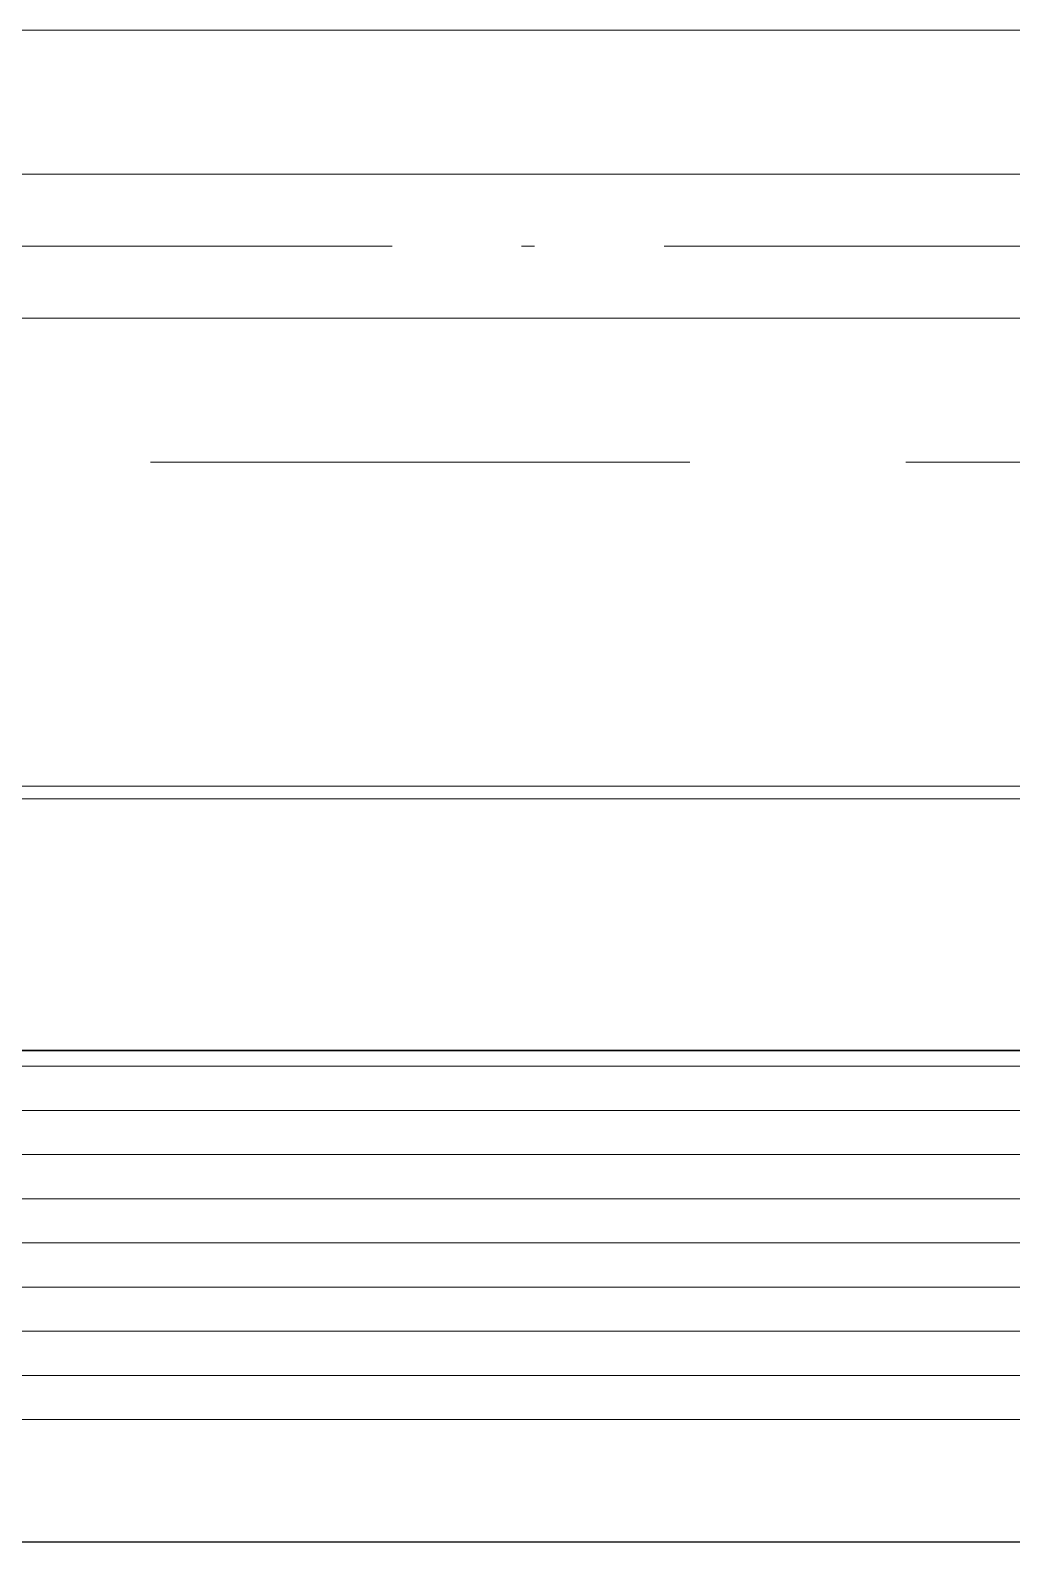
# Model space of a CAD drawing. Extents: x 27938 to 1042331, y -235042 to 1535213.
# Drawn here: x 689561 to 690016, y 595849 to 596549 of the extents above; entities that cross this region are included whole.
import ezdxf

# ---------------------------------------------------------------- set-up
doc = ezdxf.new("R2010")
doc.units = 0
doc.header["$LTSCALE"] = 1000
doc.header["$MEASUREMENT"] = 0
doc.linetypes.add('DASH', pattern=[0.35, 0.25, -0.1])
doc.linetypes.add('DOTE', pattern=[2.42, 2, -0.2, 0.02, -0.2])
for name, color, linetype, lineweight in [('DOTE', 19, 'DOTE', 9), ('平面-栏杆', 135, 'Continuous', 15), ('平面-看线', 45, 'Continuous', 15), ('平面-空调预留孔', 173, 'Continuous', 15)]:
    doc.layers.add(name, color=color, linetype=linetype, lineweight=lineweight)
doc.layers.add('看线', color=251, linetype='Continuous')

# ---------------------------------------------------------------- blocks, each defined once
blk = doc.blocks.new('gdgdgdrgdfsfs')
at = {"layer": '平面-空调预留孔', "color": 0}
for p, q in [((703030.02, 763961.62), (701455.02, 763961.62)), ((703023.86, 763845.19), (701461.18, 763845.19)), ((703023.86, 763844.89), (701461.18, 763844.89)), ((703023.86, 763837.79), (701461.18, 763837.79)), ((703026.17, 763817.33), (701458.87, 763817.33)), ((703026.17, 763796.87), (701458.87, 763796.87)), ((703026.17, 763776.42), (701458.87, 763776.42)), ((703026.17, 763755.96), (701458.87, 763755.96)), ((703026.17, 763735.5), (701458.87, 763735.5)), ((703026.17, 763715.04), (701458.87, 763715.04)), ((703026.17, 763694.59), (701458.87, 763694.59)), ((703026.17, 763674.13), (701458.87, 763674.13))]:
    blk.add_line(p, q, dxfattribs=at)
blk = doc.blocks.new('HFTHFFGHFH')
at = {"layer": 'DOTE', "linetype": 'DOTE', "ltscale": 0.3}
blk.add_line((534316.58, 596448.81), (587116.58, 596448.81), dxfattribs=at)

msp = doc.modelspace()

# ---------------------------------------------------------------- linework, layer by layer
at = {"layer": '平面-栏杆', "color": 8}
for points in [[(690566.58, 596482.14), (686066.58, 596482.14)], [(690566.58, 596415.48), (686066.58, 596415.48)]]:
    msp.add_lwpolyline(points, dxfattribs=at)
at = {"layer": '平面-看线', "color": 8}
msp.add_lwpolyline([(690566.58, 596548.81), (686066.58, 596548.81)], dxfattribs=at)
at = {"layer": '平面-看线', "color": 8, "linetype": 'DASH'}
msp.add_lwpolyline([(690566.58, 596348.81), (686066.58, 596348.81)], dxfattribs=at)
at = {"layer": '看线', "color": 8, "ltscale": 0.5}
for points in [[(686066.59, 596198.81), (690566.58, 596198.8)], [(688566.58, 596198.8), (688566.58, 595848.8), (690566.58, 595848.8), (690566.58, 596198.8)]]:
    msp.add_lwpolyline(points, dxfattribs=at)

# ---------------------------------------------------------------- block references
msp.add_blockref('HFTHFFGHFH', (146100, 0))
at = {"layer": '平面-空调预留孔', "color": 8, "xscale": -1}
msp.add_blockref('gdgdgdrgdfsfs', (1391809.1, -167768.75), dxfattribs=at)

doc.saveas('drawing.dxf')
